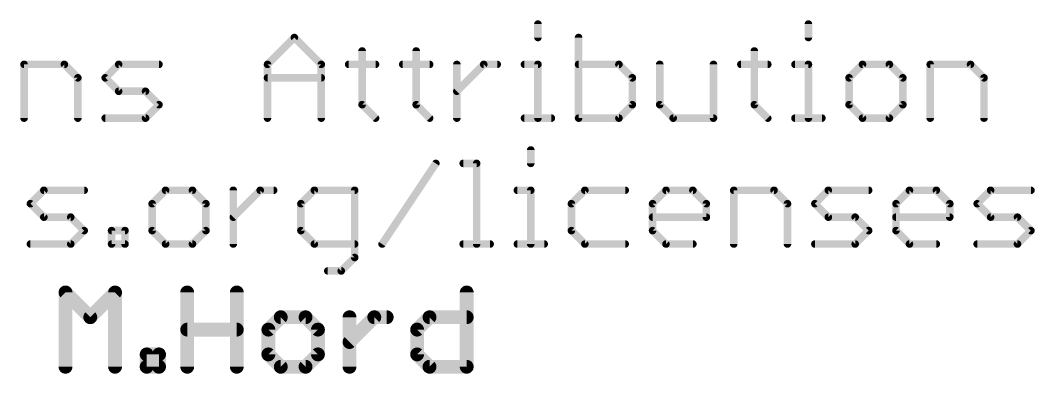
# Model space of a CAD drawing. Extents: x -74 to 33, y -13 to 31.
# Drawn here: x -22.36 to -1.9, y -12.7 to -5.57 of the extents above; entities that cross this region are included whole.
import ezdxf

# ---------------------------------------------------------------- set-up
doc = ezdxf.new("R2010")
doc.units = 0
doc.layers.add('25', color=253, linetype='CONTINUOUS')
doc.layers.add('27', color=253, linetype='CONTINUOUS')

msp = doc.modelspace()

# ---------------------------------------------------------------- linework, layer by layer
at = {"layer": '25', "const_width": 0.2794}
for points in [[(-21.4503, -12.5603), (-21.4503, -11.0604)], [(-21.4503, -11.0604), (-20.9503, -11.5604)], [(-20.9503, -11.5604), (-20.4504, -11.0604)], [(-20.4504, -11.0604), (-20.4504, -12.5603)], [(-18.9946, -12.5603), (-18.9946, -11.0604)], [(-17.9946, -11.0604), (-17.9946, -12.5603)], [(-13.356, -11.0604), (-13.356, -12.5603)], [(-17.1074, -11.5604), (-17.3574, -11.8104)], [(-16.6075, -11.5604), (-17.1074, -11.5604)], [(-16.3575, -11.8104), (-16.6075, -11.5604)], [(-15.7203, -12.5603), (-15.7203, -11.5604)], [(-15.7203, -12.0603), (-15.2203, -11.5604)], [(-15.2203, -11.5604), (-14.9703, -11.5604)], [(-14.356, -11.8104), (-14.106, -11.5604)], [(-14.106, -11.5604), (-13.356, -11.5604)], [(-18.9946, -11.8104), (-17.9946, -11.8104)], [(-17.3574, -11.8104), (-17.3574, -12.3103)], [(-16.3575, -12.3103), (-16.3575, -11.8104)], [(-14.356, -12.3103), (-14.356, -11.8104)], [(-19.8131, -12.5603), (-19.8131, -12.3103)], [(-19.8131, -12.3103), (-19.5632, -12.3103)], [(-19.5632, -12.3103), (-19.5632, -12.5603)], [(-17.3574, -12.3103), (-17.1074, -12.5603)], [(-16.6075, -12.5603), (-16.3575, -12.3103)], [(-14.106, -12.5603), (-14.356, -12.3103)], [(-19.5632, -12.5603), (-19.8131, -12.5603)], [(-17.1074, -12.5603), (-16.6075, -12.5603)], [(-13.356, -12.5603), (-14.106, -12.5603)]]:
    msp.add_lwpolyline(points, dxfattribs=at)
at = {"layer": '25', "const_width": 0.1397}
for points in [[(-21.3805, -11.0604, 1), (-21.5202, -11.0604)], [(-21.4009, -11.011, 1), (-21.4997, -11.1098)], [(-20.3805, -11.0604, 1), (-20.5202, -11.0604)], [(-20.401, -11.1098, 1), (-20.4998, -11.011)], [(-18.9247, -11.0604, 1), (-19.0644, -11.0604)], [(-17.9248, -11.0604, 1), (-18.0645, -11.0604)], [(-13.2862, -11.0604, 1), (-13.4259, -11.0604)], [(-20.9997, -11.511, 1), (-20.9009, -11.6098)], [(-20.9997, -11.6098, 1), (-20.9009, -11.511)], [(-17.1074, -11.4905, 1), (-17.1074, -11.6302)], [(-17.058, -11.6098, 1), (-17.1568, -11.511)], [(-16.5581, -11.511, 1), (-16.6569, -11.6098)], [(-16.6075, -11.6302, 1), (-16.6075, -11.4905)], [(-15.6504, -11.5604, 1), (-15.7901, -11.5604)], [(-15.2203, -11.4905, 1), (-15.2203, -11.6302)], [(-15.1709, -11.6098, 1), (-15.2697, -11.511)], [(-14.9703, -11.6302, 1), (-14.9703, -11.4905)], [(-14.106, -11.4905, 1), (-14.106, -11.6302)], [(-14.0566, -11.6098, 1), (-14.1554, -11.511)], [(-13.356, -11.6302, 1), (-13.356, -11.4905)], [(-18.9946, -11.7405, 1), (-18.9946, -11.8802)], [(-17.9946, -11.8802, 1), (-17.9946, -11.7405)], [(-17.2876, -11.8104, 1), (-17.4273, -11.8104)], [(-17.4068, -11.761, 1), (-17.308, -11.8598)], [(-16.2876, -11.8104, 1), (-16.4273, -11.8104)], [(-16.4069, -11.8598, 1), (-16.3081, -11.761)], [(-14.2861, -11.8104, 1), (-14.4258, -11.8104)], [(-14.4053, -11.761, 1), (-14.3066, -11.8598)], [(-15.7696, -12.0109, 1), (-15.6709, -12.1097)], [(-19.7433, -12.3103, 1), (-19.883, -12.3103)], [(-19.8131, -12.2405, 1), (-19.8131, -12.3802)], [(-19.4933, -12.3103, 1), (-19.633, -12.3103)], [(-19.5632, -12.3802, 1), (-19.5632, -12.2405)], [(-17.308, -12.2609, 1), (-17.4068, -12.3597)], [(-17.4273, -12.3103, 1), (-17.2876, -12.3103)], [(-16.4273, -12.3103, 1), (-16.2876, -12.3103)], [(-16.3081, -12.3597, 1), (-16.4069, -12.2609)], [(-14.4258, -12.3103, 1), (-14.2861, -12.3103)], [(-14.3066, -12.2609, 1), (-14.4053, -12.3597)], [(-19.8131, -12.4904, 1), (-19.8131, -12.6302)], [(-19.5632, -12.6302, 1), (-19.5632, -12.4904)], [(-17.1074, -12.4904, 1), (-17.1074, -12.6302)], [(-17.1568, -12.6097, 1), (-17.058, -12.5109)], [(-16.6569, -12.5109, 1), (-16.5581, -12.6097)], [(-16.6075, -12.6302, 1), (-16.6075, -12.4904)], [(-14.106, -12.4904, 1), (-14.106, -12.6302)], [(-14.1554, -12.6097, 1), (-14.0566, -12.5109)], [(-13.356, -12.6302, 1), (-13.356, -12.4904)], [(-21.5202, -12.5603, 1), (-21.3805, -12.5603)], [(-20.5202, -12.5603, 1), (-20.3805, -12.5603)], [(-19.883, -12.5603, 1), (-19.7433, -12.5603)], [(-19.633, -12.5603, 1), (-19.4933, -12.5603)], [(-19.0644, -12.5603, 1), (-18.9247, -12.5603)], [(-18.0645, -12.5603, 1), (-17.9248, -12.5603)], [(-15.7901, -12.5603, 1), (-15.6504, -12.5603)], [(-13.4259, -12.5603, 1), (-13.2862, -12.5603)]]:
    msp.add_lwpolyline(points, format="xyb", dxfattribs=at)
at = {"layer": '27', "const_width": 0.1524}
for points in [[(-11.9193, -5.6456), (-11.9193, -5.9168)], [(-6.4621, -5.6456), (-6.4621, -5.9168)], [(-17.3748, -6.4591), (-16.8324, -5.9168)], [(-16.8324, -5.9168), (-16.2901, -6.4591)], [(-11.099, -5.9168), (-11.099, -7.5438)], [(-15.4665, -6.188), (-15.4665, -7.2726)], [(-14.375, -6.188), (-14.375, -7.2726)], [(-7.5535, -6.188), (-7.5535, -7.2726)], [(-22.2862, -7.5438), (-22.2862, -6.4591)], [(-22.2862, -6.4591), (-21.4727, -6.4591)], [(-21.4727, -6.4591), (-21.2016, -6.7303)], [(-20.6491, -6.7303), (-20.3779, -6.4591)], [(-20.3779, -6.4591), (-19.5644, -6.4591)], [(-17.3748, -7.5438), (-17.3748, -6.4591)], [(-16.2901, -6.4591), (-16.2901, -7.5438)], [(-15.7376, -6.4591), (-15.1953, -6.4591)], [(-14.6462, -6.4591), (-14.1038, -6.4591)], [(-13.5547, -7.5438), (-13.5547, -6.4591)], [(-13.5547, -7.0015), (-13.0124, -6.4591)], [(-13.0124, -6.4591), (-12.7412, -6.4591)], [(-12.1904, -6.4591), (-11.9193, -6.4591)], [(-11.9193, -6.4591), (-11.9193, -7.5438)], [(-10.2855, -6.4591), (-11.099, -6.4591)], [(-10.0143, -6.7303), (-10.2855, -6.4591)], [(-9.4618, -6.4591), (-9.4618, -7.2726)], [(-8.3772, -7.5438), (-8.3772, -6.4591)], [(-7.8247, -6.4591), (-7.2824, -6.4591)], [(-6.7333, -6.4591), (-6.4621, -6.4591)], [(-6.4621, -6.4591), (-6.4621, -7.5438)], [(-5.3707, -6.4591), (-5.6418, -6.7303)], [(-4.8283, -6.4591), (-5.3707, -6.4591)], [(-4.5572, -6.7303), (-4.8283, -6.4591)], [(-4.0047, -7.5438), (-4.0047, -6.4591)], [(-4.0047, -6.4591), (-3.1912, -6.4591)], [(-3.1912, -6.4591), (-2.92, -6.7303)], [(-21.2016, -6.7303), (-21.2016, -7.5438)], [(-20.3779, -7.0015), (-20.6491, -6.7303)], [(-17.3748, -6.7303), (-16.2901, -6.7303)], [(-10.0143, -7.2726), (-10.0143, -6.7303)], [(-5.6418, -6.7303), (-5.6418, -7.2726)], [(-4.5572, -7.2726), (-4.5572, -6.7303)], [(-2.92, -6.7303), (-2.92, -7.5438)], [(-19.8356, -7.0015), (-20.3779, -7.0015)], [(-19.5644, -7.2726), (-19.8356, -7.0015)], [(-19.8356, -7.5438), (-19.5644, -7.2726)], [(-15.4665, -7.2726), (-15.1953, -7.5438)], [(-14.375, -7.2726), (-14.1038, -7.5438)], [(-10.2855, -7.5438), (-10.0143, -7.2726)], [(-9.4618, -7.2726), (-9.1907, -7.5438)], [(-7.5535, -7.2726), (-7.2824, -7.5438)], [(-5.6418, -7.2726), (-5.3707, -7.5438)], [(-4.8283, -7.5438), (-4.5572, -7.2726)], [(-20.6491, -7.5438), (-19.8356, -7.5438)], [(-12.1904, -7.5438), (-11.6481, -7.5438)], [(-11.099, -7.5438), (-10.2855, -7.5438)], [(-9.1907, -7.5438), (-8.3772, -7.5438)], [(-6.7333, -7.5438), (-6.1909, -7.5438)], [(-5.3707, -7.5438), (-4.8283, -7.5438)], [(-12.0637, -8.1856), (-12.0637, -8.4568)], [(-15.0635, -10.0838), (-13.9788, -8.4568)], [(-13.4263, -8.4568), (-13.1552, -8.4568)], [(-13.1552, -8.4568), (-13.1552, -10.0838)], [(-22.1578, -9.2703), (-21.8867, -8.9991)], [(-21.8867, -8.9991), (-21.0732, -8.9991)], [(-19.4309, -8.9991), (-19.7021, -9.2703)], [(-18.8886, -8.9991), (-19.4309, -8.9991)], [(-18.6174, -9.2703), (-18.8886, -8.9991)], [(-18.0649, -10.0838), (-18.0649, -8.9991)], [(-18.0649, -9.5415), (-17.5226, -8.9991)], [(-17.5226, -8.9991), (-17.2514, -8.9991)], [(-16.4295, -8.9991), (-16.7006, -9.2703)], [(-15.616, -8.9991), (-16.4295, -8.9991)], [(-15.616, -10.355), (-15.616, -8.9991)], [(-12.3349, -8.9991), (-12.0637, -8.9991)], [(-12.0637, -8.9991), (-12.0637, -10.0838)], [(-10.9723, -8.9991), (-11.2435, -9.2703)], [(-10.1588, -8.9991), (-10.9723, -8.9991)], [(-9.6063, -9.2703), (-9.3351, -8.9991)], [(-9.3351, -8.9991), (-8.7928, -8.9991)], [(-8.7928, -8.9991), (-8.5216, -9.2703)], [(-7.9691, -10.0838), (-7.9691, -8.9991)], [(-7.9691, -8.9991), (-7.1557, -8.9991)], [(-7.1557, -8.9991), (-6.8845, -9.2703)], [(-6.332, -9.2703), (-6.0608, -8.9991)], [(-6.0608, -8.9991), (-5.2473, -8.9991)], [(-4.6948, -9.2703), (-4.4237, -8.9991)], [(-4.4237, -8.9991), (-3.8813, -8.9991)], [(-3.8813, -8.9991), (-3.6102, -9.2703)], [(-3.0577, -9.2703), (-2.7865, -8.9991)], [(-2.7865, -8.9991), (-1.973, -8.9991)], [(-21.8867, -9.5415), (-22.1578, -9.2703)], [(-19.7021, -9.2703), (-19.7021, -9.8126)], [(-18.6174, -9.8126), (-18.6174, -9.2703)], [(-16.7006, -9.2703), (-16.7006, -9.8126)], [(-11.2435, -9.2703), (-11.2435, -9.8126)], [(-9.6063, -9.8126), (-9.6063, -9.2703)], [(-8.5216, -9.2703), (-8.5216, -9.5415)], [(-6.8845, -9.2703), (-6.8845, -10.0838)], [(-6.0608, -9.5415), (-6.332, -9.2703)], [(-4.6948, -9.8126), (-4.6948, -9.2703)], [(-3.6102, -9.2703), (-3.6102, -9.5415)], [(-2.7865, -9.5415), (-3.0577, -9.2703)], [(-21.3443, -9.5415), (-21.8867, -9.5415)], [(-21.0732, -9.8126), (-21.3443, -9.5415)], [(-8.5216, -9.5415), (-9.6063, -9.5415)], [(-5.5185, -9.5415), (-6.0608, -9.5415)], [(-5.2473, -9.8126), (-5.5185, -9.5415)], [(-3.6102, -9.5415), (-4.6948, -9.5415)], [(-2.2442, -9.5415), (-2.7865, -9.5415)], [(-1.973, -9.8126), (-2.2442, -9.5415)], [(-21.3443, -10.0838), (-21.0732, -9.8126)], [(-20.5207, -10.0838), (-20.5207, -9.8126)], [(-20.5207, -9.8126), (-20.2495, -9.8126)], [(-20.2495, -9.8126), (-20.2495, -10.0838)], [(-19.7021, -9.8126), (-19.4309, -10.0838)], [(-18.8886, -10.0838), (-18.6174, -9.8126)], [(-16.7006, -9.8126), (-16.4295, -10.0838)], [(-11.2435, -9.8126), (-10.9723, -10.0838)], [(-9.3351, -10.0838), (-9.6063, -9.8126)], [(-5.5185, -10.0838), (-5.2473, -9.8126)], [(-4.4237, -10.0838), (-4.6948, -9.8126)], [(-2.2442, -10.0838), (-1.973, -9.8126)], [(-22.1578, -10.0838), (-21.3443, -10.0838)], [(-20.2495, -10.0838), (-20.5207, -10.0838)], [(-19.4309, -10.0838), (-18.8886, -10.0838)], [(-16.4295, -10.0838), (-15.616, -10.0838)], [(-13.4263, -10.0838), (-12.884, -10.0838)], [(-12.3349, -10.0838), (-11.7926, -10.0838)], [(-10.9723, -10.0838), (-10.1588, -10.0838)], [(-8.7928, -10.0838), (-9.3351, -10.0838)], [(-6.332, -10.0838), (-5.5185, -10.0838)], [(-3.8813, -10.0838), (-4.4237, -10.0838)], [(-3.0577, -10.0838), (-2.2442, -10.0838)], [(-15.8872, -10.6261), (-15.616, -10.355)], [(-16.1583, -10.6261), (-15.8872, -10.6261)]]:
    msp.add_lwpolyline(points, dxfattribs=at)
at = {"layer": '27', "const_width": 0.0762}
for points in [[(-11.8812, -5.6456, 1), (-11.9574, -5.6456)], [(-6.424, -5.6456, 1), (-6.5002, -5.6456)], [(-16.8055, -5.8899, 1), (-16.8594, -5.9438)], [(-16.8055, -5.9438, 1), (-16.8594, -5.8899)], [(-11.9574, -5.9168, 1), (-11.8812, -5.9168)], [(-11.0609, -5.9168, 1), (-11.1371, -5.9168)], [(-6.5002, -5.9168, 1), (-6.424, -5.9168)], [(-15.4284, -6.188, 1), (-15.5046, -6.188)], [(-14.3369, -6.188, 1), (-14.4131, -6.188)], [(-7.5154, -6.188, 1), (-7.5916, -6.188)], [(-22.2481, -6.4591, 1), (-22.3243, -6.4591)], [(-22.2862, -6.421, 1), (-22.2862, -6.4972)], [(-21.4458, -6.4322, 1), (-21.4997, -6.4861)], [(-21.4727, -6.4972, 1), (-21.4727, -6.421)], [(-20.3779, -6.421, 1), (-20.3779, -6.4972)], [(-20.351, -6.4861, 1), (-20.4049, -6.4322)], [(-19.5644, -6.4972, 1), (-19.5644, -6.421)], [(-17.3367, -6.4591, 1), (-17.4129, -6.4591)], [(-17.4017, -6.4322, 1), (-17.3478, -6.4861)], [(-16.252, -6.4591, 1), (-16.3282, -6.4591)], [(-16.3171, -6.4861, 1), (-16.2632, -6.4322)], [(-15.7376, -6.421, 1), (-15.7376, -6.4972)], [(-15.1953, -6.4972, 1), (-15.1953, -6.421)], [(-14.6462, -6.421, 1), (-14.6462, -6.4972)], [(-14.1038, -6.4972, 1), (-14.1038, -6.421)], [(-13.5166, -6.4591, 1), (-13.5928, -6.4591)], [(-13.0124, -6.421, 1), (-13.0124, -6.4972)], [(-12.9855, -6.4861, 1), (-13.0394, -6.4322)], [(-12.7412, -6.4972, 1), (-12.7412, -6.421)], [(-12.1904, -6.421, 1), (-12.1904, -6.4972)], [(-11.8812, -6.4591, 1), (-11.9574, -6.4591)], [(-11.9193, -6.4972, 1), (-11.9193, -6.421)], [(-11.099, -6.421, 1), (-11.099, -6.4972)], [(-10.2586, -6.4322, 1), (-10.3125, -6.4861)], [(-10.2855, -6.4972, 1), (-10.2855, -6.421)], [(-9.4237, -6.4591, 1), (-9.4999, -6.4591)], [(-8.3391, -6.4591, 1), (-8.4153, -6.4591)], [(-7.8247, -6.421, 1), (-7.8247, -6.4972)], [(-7.2824, -6.4972, 1), (-7.2824, -6.421)], [(-6.7333, -6.421, 1), (-6.7333, -6.4972)], [(-6.424, -6.4591, 1), (-6.5002, -6.4591)], [(-6.4621, -6.4972, 1), (-6.4621, -6.421)], [(-5.3707, -6.421, 1), (-5.3707, -6.4972)], [(-5.3437, -6.4861, 1), (-5.3976, -6.4322)], [(-4.8014, -6.4322, 1), (-4.8553, -6.4861)], [(-4.8283, -6.4972, 1), (-4.8283, -6.421)], [(-3.9666, -6.4591, 1), (-4.0428, -6.4591)], [(-4.0047, -6.421, 1), (-4.0047, -6.4972)], [(-3.1642, -6.4322, 1), (-3.2181, -6.4861)], [(-3.1912, -6.4972, 1), (-3.1912, -6.421)], [(-21.1635, -6.7303, 1), (-21.2397, -6.7303)], [(-21.2285, -6.7572, 1), (-21.1746, -6.7034)], [(-20.6221, -6.7034, 1), (-20.676, -6.7572)], [(-20.676, -6.7034, 1), (-20.6221, -6.7572)], [(-17.3748, -6.6922, 1), (-17.3748, -6.7684)], [(-16.2901, -6.7684, 1), (-16.2901, -6.6922)], [(-9.9762, -6.7303, 1), (-10.0524, -6.7303)], [(-10.0413, -6.7572, 1), (-9.9874, -6.7034)], [(-5.6037, -6.7303, 1), (-5.6799, -6.7303)], [(-5.6688, -6.7034, 1), (-5.6149, -6.7572)], [(-4.5191, -6.7303, 1), (-4.5953, -6.7303)], [(-4.5841, -6.7572, 1), (-4.5302, -6.7034)], [(-2.8819, -6.7303, 1), (-2.9581, -6.7303)], [(-2.9469, -6.7572, 1), (-2.8931, -6.7034)], [(-20.3779, -6.9634, 1), (-20.3779, -7.0396)], [(-20.4049, -7.0284, 1), (-20.351, -6.9745)], [(-19.8086, -6.9745, 1), (-19.8625, -7.0284)], [(-19.8356, -7.0396, 1), (-19.8356, -6.9634)], [(-13.5817, -6.9745, 1), (-13.5278, -7.0284)], [(-19.5375, -7.2996, 1), (-19.5914, -7.2457)], [(-19.5914, -7.2996, 1), (-19.5375, -7.2457)], [(-15.4395, -7.2457, 1), (-15.4934, -7.2996)], [(-15.5046, -7.2726, 1), (-15.4284, -7.2726)], [(-14.3481, -7.2457, 1), (-14.402, -7.2996)], [(-14.4131, -7.2726, 1), (-14.3369, -7.2726)], [(-10.0524, -7.2726, 1), (-9.9762, -7.2726)], [(-9.9874, -7.2996, 1), (-10.0413, -7.2457)], [(-9.4349, -7.2457, 1), (-9.4888, -7.2996)], [(-9.4999, -7.2726, 1), (-9.4237, -7.2726)], [(-7.5266, -7.2457, 1), (-7.5805, -7.2996)], [(-7.5916, -7.2726, 1), (-7.5154, -7.2726)], [(-5.6149, -7.2457, 1), (-5.6688, -7.2996)], [(-5.6799, -7.2726, 1), (-5.6037, -7.2726)], [(-4.5953, -7.2726, 1), (-4.5191, -7.2726)], [(-4.5302, -7.2996, 1), (-4.5841, -7.2457)], [(-22.3243, -7.5438, 1), (-22.2481, -7.5438)], [(-21.2397, -7.5438, 1), (-21.1635, -7.5438)], [(-20.6491, -7.5057, 1), (-20.6491, -7.5819)], [(-19.8625, -7.5169, 1), (-19.8086, -7.5707)], [(-19.8356, -7.5819, 1), (-19.8356, -7.5057)], [(-17.4129, -7.5438, 1), (-17.3367, -7.5438)], [(-16.3282, -7.5438, 1), (-16.252, -7.5438)], [(-15.2222, -7.5707, 1), (-15.1683, -7.5169)], [(-14.1308, -7.5707, 1), (-14.0769, -7.5169)], [(-13.5928, -7.5438, 1), (-13.5166, -7.5438)], [(-12.1904, -7.5057, 1), (-12.1904, -7.5819)], [(-11.9574, -7.5438, 1), (-11.8812, -7.5438)], [(-11.6481, -7.5819, 1), (-11.6481, -7.5057)], [(-11.099, -7.5057, 1), (-11.099, -7.5819)], [(-11.1371, -7.5438, 1), (-11.0609, -7.5438)], [(-10.3124, -7.5169, 1), (-10.2586, -7.5707)], [(-10.2855, -7.5819, 1), (-10.2855, -7.5057)], [(-9.1907, -7.5057, 1), (-9.1907, -7.5819)], [(-9.2176, -7.5707, 1), (-9.1637, -7.5169)], [(-8.4153, -7.5438, 1), (-8.3391, -7.5438)], [(-8.3772, -7.5819, 1), (-8.3772, -7.5057)], [(-7.3093, -7.5707, 1), (-7.2554, -7.5169)], [(-6.7333, -7.5057, 1), (-6.7333, -7.5819)], [(-6.5002, -7.5438, 1), (-6.424, -7.5438)], [(-6.1909, -7.5819, 1), (-6.1909, -7.5057)], [(-5.3707, -7.5057, 1), (-5.3707, -7.5819)], [(-5.3976, -7.5707, 1), (-5.3437, -7.5169)], [(-4.8553, -7.5169, 1), (-4.8014, -7.5707)], [(-4.8283, -7.5819, 1), (-4.8283, -7.5057)], [(-4.0428, -7.5438, 1), (-3.9666, -7.5438)], [(-2.9581, -7.5438, 1), (-2.8819, -7.5438)], [(-12.0256, -8.1856, 1), (-12.1018, -8.1856)], [(-13.9471, -8.4779, 1), (-14.0105, -8.4357)], [(-13.4263, -8.4187, 1), (-13.4263, -8.4949)], [(-13.1171, -8.4568, 1), (-13.1933, -8.4568)], [(-13.1552, -8.4949, 1), (-13.1552, -8.4187)], [(-12.1018, -8.4568, 1), (-12.0256, -8.4568)], [(-21.8867, -8.961, 1), (-21.8867, -9.0372)], [(-21.8597, -9.0261, 1), (-21.9136, -8.9722)], [(-21.0732, -9.0372, 1), (-21.0732, -8.961)], [(-19.4309, -8.961, 1), (-19.4309, -9.0372)], [(-19.404, -9.0261, 1), (-19.4579, -8.9722)], [(-18.8617, -8.9722, 1), (-18.9155, -9.0261)], [(-18.8886, -9.0372, 1), (-18.8886, -8.961)], [(-18.0268, -8.9991, 1), (-18.103, -8.9991)], [(-17.5226, -8.961, 1), (-17.5226, -9.0372)], [(-17.4957, -9.0261, 1), (-17.5496, -8.9722)], [(-17.2514, -9.0372, 1), (-17.2514, -8.961)], [(-16.4295, -8.961, 1), (-16.4295, -9.0372)], [(-16.4025, -9.0261, 1), (-16.4564, -8.9722)], [(-15.5779, -8.9991, 1), (-15.6541, -8.9991)], [(-15.616, -9.0372, 1), (-15.616, -8.961)], [(-12.3349, -8.961, 1), (-12.3349, -9.0372)], [(-12.0256, -8.9991, 1), (-12.1018, -8.9991)], [(-12.0637, -9.0372, 1), (-12.0637, -8.961)], [(-10.9723, -8.961, 1), (-10.9723, -9.0372)], [(-10.9454, -9.0261, 1), (-10.9992, -8.9722)], [(-10.1588, -9.0372, 1), (-10.1588, -8.961)], [(-9.3351, -8.961, 1), (-9.3351, -9.0372)], [(-9.3082, -9.0261, 1), (-9.3621, -8.9722)], [(-8.7659, -8.9722, 1), (-8.8197, -9.0261)], [(-8.7928, -9.0372, 1), (-8.7928, -8.961)], [(-7.931, -8.9991, 1), (-8.0072, -8.9991)], [(-7.9691, -8.961, 1), (-7.9691, -9.0372)], [(-7.1287, -8.9722, 1), (-7.1826, -9.0261)], [(-7.1557, -9.0372, 1), (-7.1557, -8.961)], [(-6.0608, -8.961, 1), (-6.0608, -9.0372)], [(-6.0339, -9.0261, 1), (-6.0878, -8.9722)], [(-5.2473, -9.0372, 1), (-5.2473, -8.961)], [(-4.4237, -8.961, 1), (-4.4237, -9.0372)], [(-4.3967, -9.0261, 1), (-4.4506, -8.9722)], [(-3.8544, -8.9722, 1), (-3.9083, -9.0261)], [(-3.8813, -9.0372, 1), (-3.8813, -8.961)], [(-2.7865, -8.961, 1), (-2.7865, -9.0372)], [(-2.7596, -9.0261, 1), (-2.8135, -8.9722)], [(-1.973, -9.0372, 1), (-1.973, -8.961)], [(-22.1309, -9.2434, 1), (-22.1848, -9.2972)], [(-22.1848, -9.2434, 1), (-22.1309, -9.2972)], [(-19.664, -9.2703, 1), (-19.7402, -9.2703)], [(-19.729, -9.2434, 1), (-19.6752, -9.2972)], [(-18.5793, -9.2703, 1), (-18.6555, -9.2703)], [(-18.6444, -9.2972, 1), (-18.5905, -9.2434)], [(-16.6625, -9.2703, 1), (-16.7387, -9.2703)], [(-16.7276, -9.2434, 1), (-16.6737, -9.2972)], [(-11.2054, -9.2703, 1), (-11.2816, -9.2703)], [(-11.2704, -9.2434, 1), (-11.2165, -9.2972)], [(-9.5682, -9.2703, 1), (-9.6444, -9.2703)], [(-9.6332, -9.2434, 1), (-9.5794, -9.2972)], [(-8.4835, -9.2703, 1), (-8.5597, -9.2703)], [(-8.5486, -9.2972, 1), (-8.4947, -9.2434)], [(-6.8464, -9.2703, 1), (-6.9226, -9.2703)], [(-6.9114, -9.2972, 1), (-6.8575, -9.2434)], [(-6.305, -9.2434, 1), (-6.3589, -9.2972)], [(-6.3589, -9.2434, 1), (-6.305, -9.2972)], [(-4.6567, -9.2703, 1), (-4.7329, -9.2703)], [(-4.7218, -9.2434, 1), (-4.6679, -9.2972)], [(-3.5721, -9.2703, 1), (-3.6483, -9.2703)], [(-3.6371, -9.2972, 1), (-3.5832, -9.2434)], [(-3.0307, -9.2434, 1), (-3.0846, -9.2972)], [(-3.0846, -9.2434, 1), (-3.0307, -9.2972)], [(-21.8867, -9.5034, 1), (-21.8867, -9.5796)], [(-21.9136, -9.5684, 1), (-21.8597, -9.5145)], [(-21.3174, -9.5145, 1), (-21.3713, -9.5684)], [(-21.3443, -9.5796, 1), (-21.3443, -9.5034)], [(-18.0919, -9.5145, 1), (-18.038, -9.5684)], [(-9.6063, -9.5034, 1), (-9.6063, -9.5796)], [(-8.5597, -9.5415, 1), (-8.4835, -9.5415)], [(-8.5216, -9.5796, 1), (-8.5216, -9.5034)], [(-6.0608, -9.5034, 1), (-6.0608, -9.5796)], [(-6.0878, -9.5684, 1), (-6.0339, -9.5145)], [(-5.4916, -9.5145, 1), (-5.5454, -9.5684)], [(-5.5185, -9.5796, 1), (-5.5185, -9.5034)], [(-4.6948, -9.5034, 1), (-4.6948, -9.5796)], [(-3.6483, -9.5415, 1), (-3.5721, -9.5415)], [(-3.6102, -9.5796, 1), (-3.6102, -9.5034)], [(-2.7865, -9.5034, 1), (-2.7865, -9.5796)], [(-2.8135, -9.5684, 1), (-2.7596, -9.5145)], [(-2.2172, -9.5145, 1), (-2.2711, -9.5684)], [(-2.2442, -9.5796, 1), (-2.2442, -9.5034)], [(-21.0462, -9.8396, 1), (-21.1001, -9.7857)], [(-21.1001, -9.8396, 1), (-21.0462, -9.7857)], [(-20.4826, -9.8126, 1), (-20.5588, -9.8126)], [(-20.5207, -9.7745, 1), (-20.5207, -9.8507)], [(-20.2114, -9.8126, 1), (-20.2876, -9.8126)], [(-20.2495, -9.8507, 1), (-20.2495, -9.7745)], [(-19.6752, -9.7857, 1), (-19.729, -9.8396)], [(-19.7402, -9.8126, 1), (-19.664, -9.8126)], [(-18.6555, -9.8126, 1), (-18.5793, -9.8126)], [(-18.5905, -9.8396, 1), (-18.6444, -9.7857)], [(-16.6737, -9.7857, 1), (-16.7276, -9.8396)], [(-16.7387, -9.8126, 1), (-16.6625, -9.8126)], [(-11.2165, -9.7857, 1), (-11.2704, -9.8396)], [(-11.2816, -9.8126, 1), (-11.2054, -9.8126)], [(-9.5794, -9.7857, 1), (-9.6332, -9.8396)], [(-9.6444, -9.8126, 1), (-9.5682, -9.8126)], [(-5.2204, -9.8396, 1), (-5.2743, -9.7857)], [(-5.2743, -9.8396, 1), (-5.2204, -9.7857)], [(-4.6679, -9.7857, 1), (-4.7218, -9.8396)], [(-4.7329, -9.8126, 1), (-4.6567, -9.8126)], [(-1.9461, -9.8396, 1), (-2, -9.7857)], [(-2, -9.8396, 1), (-1.9461, -9.7857)], [(-22.1578, -10.0457, 1), (-22.1578, -10.1219)], [(-21.3713, -10.0569, 1), (-21.3174, -10.1107)], [(-21.3443, -10.1219, 1), (-21.3443, -10.0457)], [(-20.5207, -10.0457, 1), (-20.5207, -10.1219)], [(-20.2495, -10.1219, 1), (-20.2495, -10.0457)], [(-19.4309, -10.0457, 1), (-19.4309, -10.1219)], [(-19.4579, -10.1107, 1), (-19.404, -10.0569)], [(-18.9155, -10.0569, 1), (-18.8617, -10.1107)], [(-18.8886, -10.1219, 1), (-18.8886, -10.0457)], [(-16.4295, -10.0457, 1), (-16.4295, -10.1219)], [(-16.4564, -10.1107, 1), (-16.4025, -10.0569)], [(-15.616, -10.1219, 1), (-15.616, -10.0457)], [(-15.0952, -10.0627, 1), (-15.0318, -10.1049)], [(-13.4263, -10.0457, 1), (-13.4263, -10.1219)], [(-12.884, -10.1219, 1), (-12.884, -10.0457)], [(-12.3349, -10.0457, 1), (-12.3349, -10.1219)], [(-11.7926, -10.1219, 1), (-11.7926, -10.0457)], [(-10.9723, -10.0457, 1), (-10.9723, -10.1219)], [(-10.9992, -10.1107, 1), (-10.9454, -10.0569)], [(-10.1588, -10.1219, 1), (-10.1588, -10.0457)], [(-9.3351, -10.0457, 1), (-9.3351, -10.1219)], [(-9.3621, -10.1107, 1), (-9.3082, -10.0569)], [(-8.7928, -10.1219, 1), (-8.7928, -10.0457)], [(-6.332, -10.0457, 1), (-6.332, -10.1219)], [(-5.5454, -10.0569, 1), (-5.4916, -10.1107)], [(-5.5185, -10.1219, 1), (-5.5185, -10.0457)], [(-4.4237, -10.0457, 1), (-4.4237, -10.1219)], [(-4.4506, -10.1107, 1), (-4.3967, -10.0569)], [(-3.8813, -10.1219, 1), (-3.8813, -10.0457)], [(-3.0577, -10.0457, 1), (-3.0577, -10.1219)], [(-2.2711, -10.0569, 1), (-2.2172, -10.1107)], [(-2.2442, -10.1219, 1), (-2.2442, -10.0457)], [(-20.5588, -10.0838, 1), (-20.4826, -10.0838)], [(-20.2876, -10.0838, 1), (-20.2114, -10.0838)], [(-18.103, -10.0838, 1), (-18.0268, -10.0838)], [(-13.1933, -10.0838, 1), (-13.1171, -10.0838)], [(-12.1018, -10.0838, 1), (-12.0256, -10.0838)], [(-8.0072, -10.0838, 1), (-7.931, -10.0838)], [(-6.9226, -10.0838, 1), (-6.8464, -10.0838)], [(-15.6541, -10.355, 1), (-15.5779, -10.355)], [(-15.589, -10.3819, 1), (-15.6429, -10.328)], [(-16.1583, -10.588, 1), (-16.1583, -10.6642)], [(-15.9141, -10.5992, 1), (-15.8602, -10.6531)], [(-15.8872, -10.6642, 1), (-15.8872, -10.588)]]:
    msp.add_lwpolyline(points, format="xyb", dxfattribs=at)

doc.saveas('drawing.dxf')
